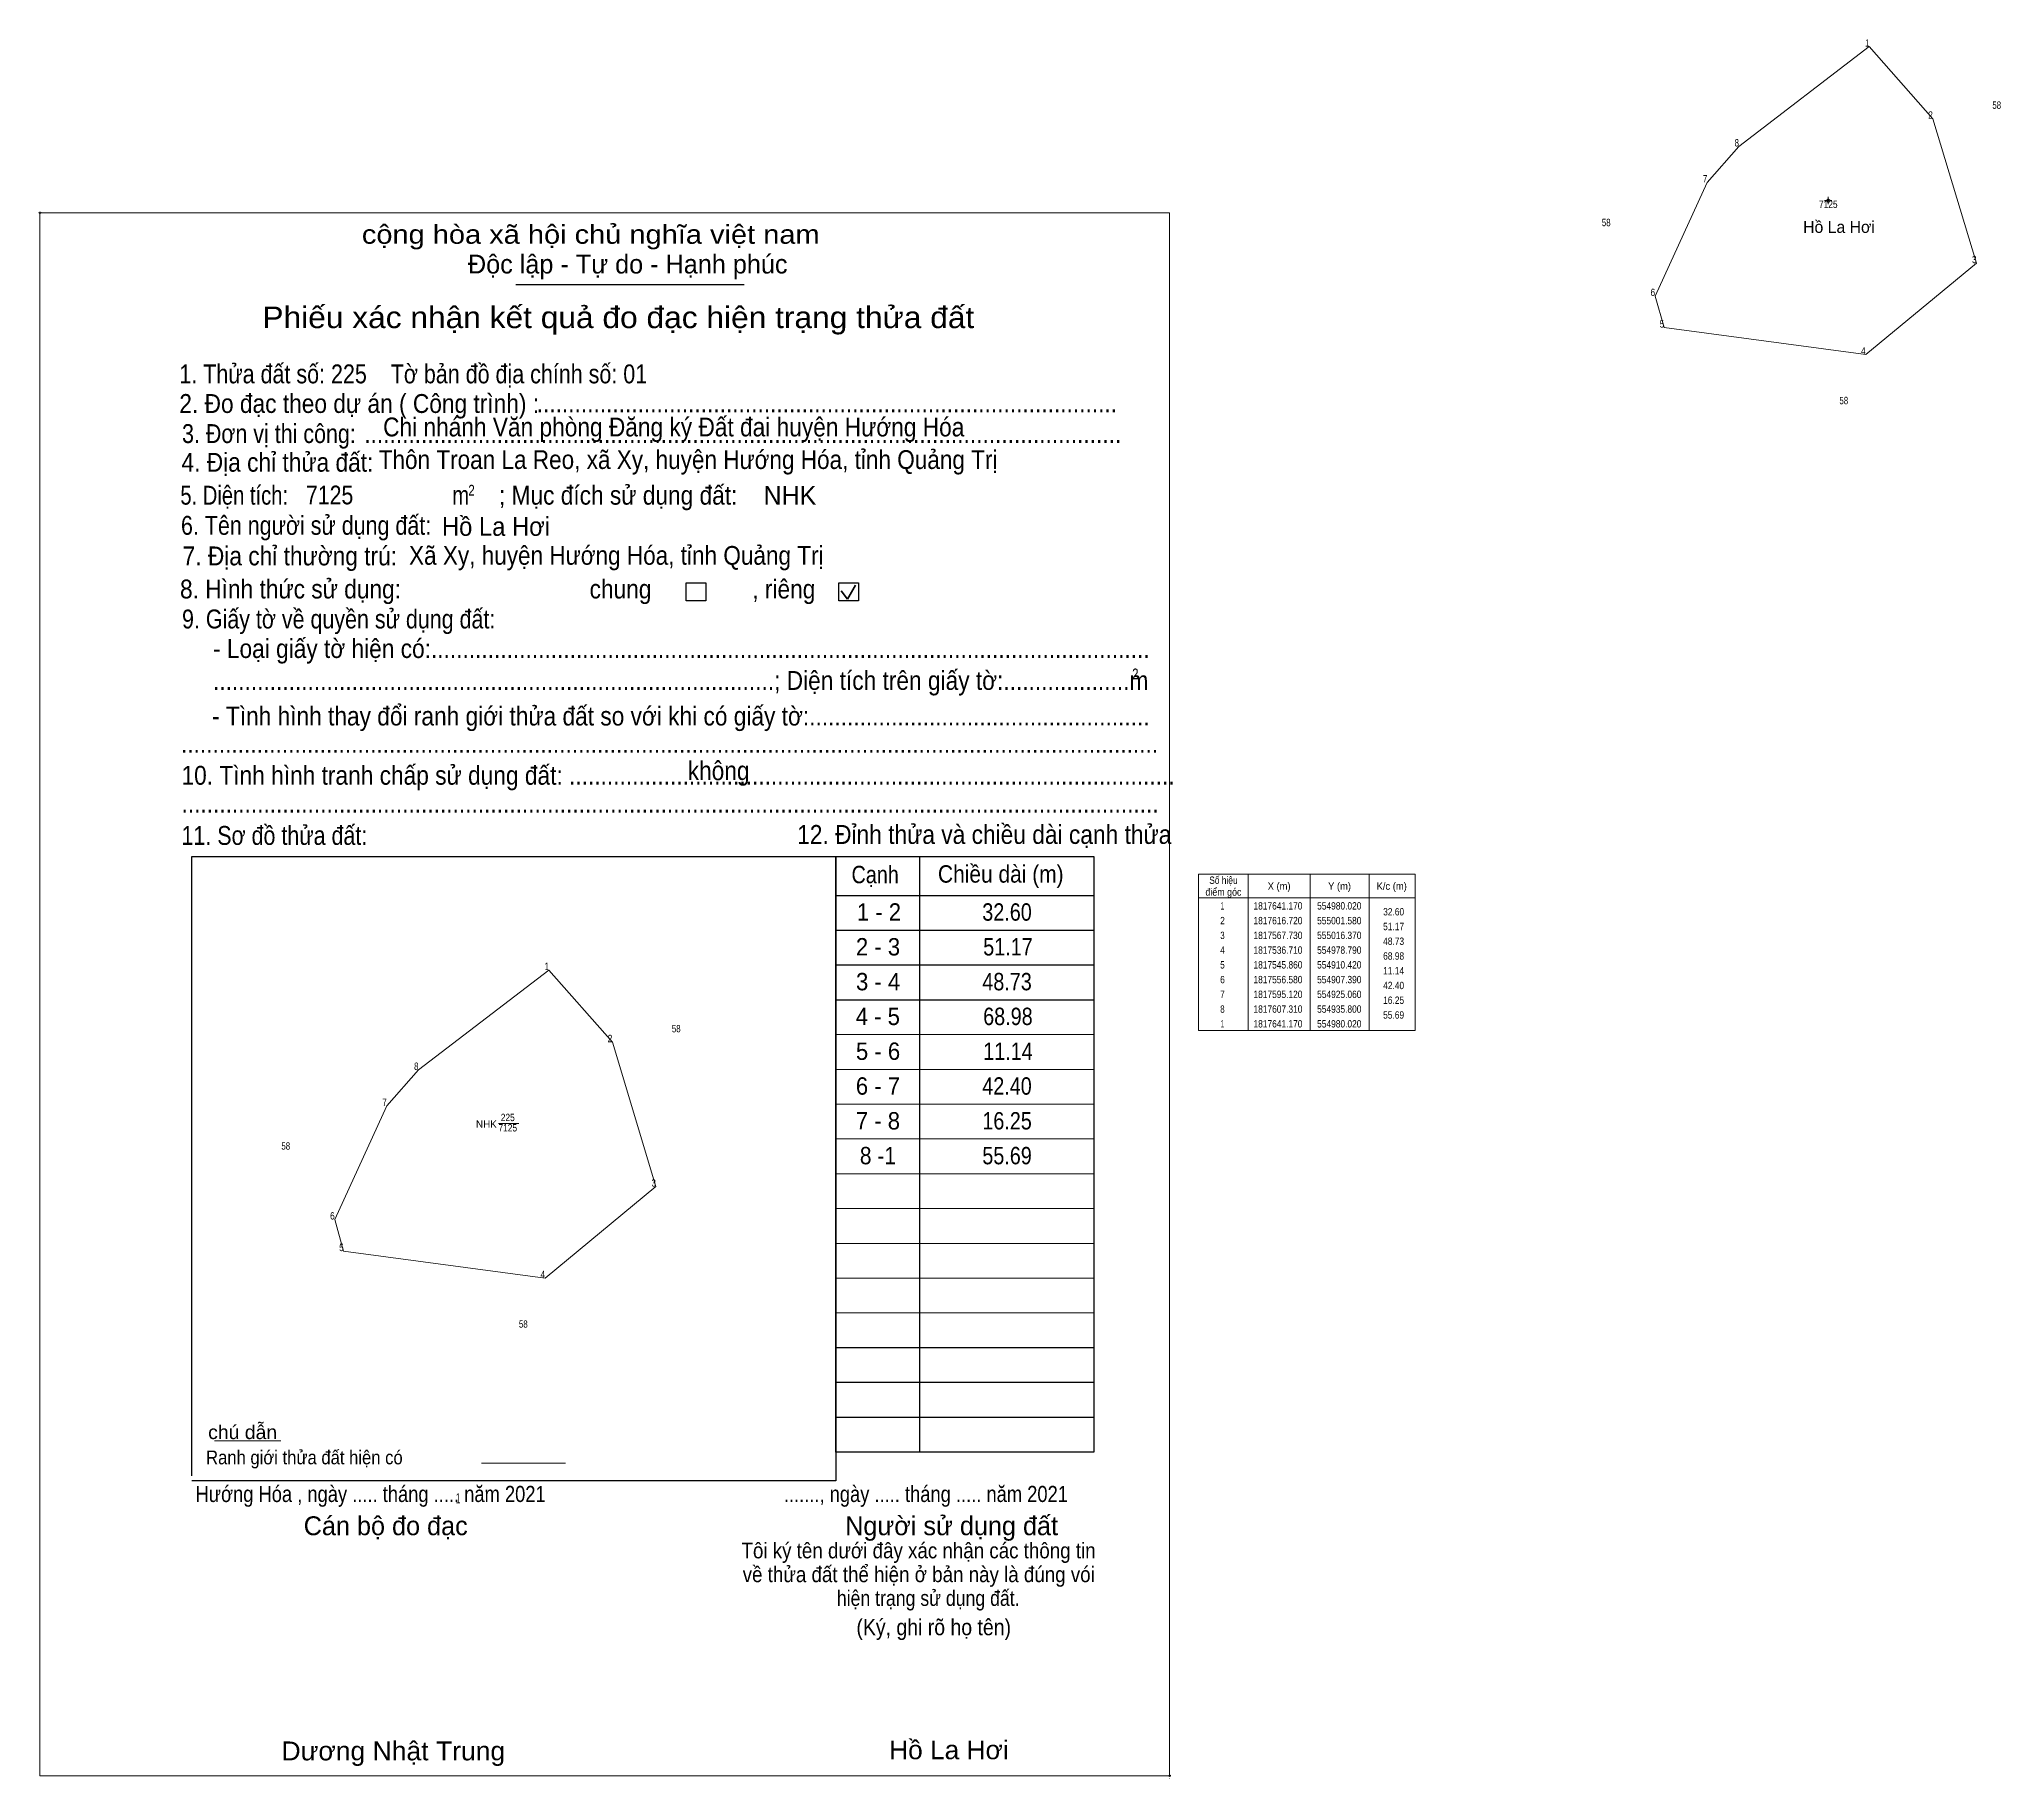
# Model space of a CAD drawing. Header units: metres. Extents: x 554359 to 555025, y 1817054 to 1817644.
import ezdxf
from ezdxf.enums import TextEntityAlignment as Align

# ---------------------------------------------------------------- set-up
doc = ezdxf.new("R2010")
doc.units = ezdxf.units.M
doc.header["$PDMODE"] = 32
doc.header["$PDSIZE"] = 0.5
for name, color, linetype, lineweight in [('1', 7, 'Continuous', 13), ('10', 7, 'Continuous', 13), ('11', 7, 'Continuous', 13), ('17', 7, 'Continuous', 13), ('2', 7, 'Continuous', 25), ('30', 7, 'Continuous', 25), ('6', 7, 'Continuous', 13), ('63', 7, 'Continuous', 13)]:
    doc.layers.add(name, color=color, linetype=linetype, lineweight=lineweight)

msp = doc.modelspace()

# ---------------------------------------------------------------- hatches: boundary and pattern name
at = {"layer": '11'}
msp.add_hatch(color=256, dxfattribs=at).paths.add_polyline_path([(554966.24, 1817588.94, 1), (554965.94, 1817588.94, 1)])

# ---------------------------------------------------------------- linework, layer by layer
at = {"layer": '1'}
for points in [[(554980.02, 1817641.17), (555001.58, 1817616.72), (555016.37, 1817567.73), (554978.79, 1817536.71), (554910.42, 1817545.86), (554907.39, 1817556.58), (554925.06, 1817595.12), (554935.8, 1817607.31)], [(554532.05, 1817328), (554553.61, 1817303.55), (554568.4, 1817254.56), (554530.82, 1817223.54), (554462.45, 1817232.69), (554459.42, 1817243.41), (554477.09, 1817281.95), (554487.83, 1817294.14)]]:
    msp.add_lwpolyline(points, close=True, dxfattribs=at)
at = {"layer": '10'}
for points in [[(554980.02, 1817641.17), (554935.8, 1817607.31), (554925.06, 1817595.12), (554907.39, 1817556.58)], [(554980.02, 1817641.17), (555001.58, 1817616.72), (555016.37, 1817567.73), (554978.79, 1817536.71), (554910.42, 1817545.86), (554907.39, 1817556.58)], [(554532.05, 1817328), (554487.83, 1817294.14), (554477.09, 1817281.95), (554459.42, 1817243.41)], [(554532.05, 1817328), (554553.61, 1817303.55), (554568.4, 1817254.56), (554530.82, 1817223.54), (554462.45, 1817232.69), (554459.42, 1817243.41)]]:
    msp.add_lwpolyline(points, dxfattribs=at)
at = {"layer": '11'}
for p, q in [((554965.46, 1817588.94), (554964.84, 1817588.94)), ((554966.09, 1817590.19), (554966.09, 1817589.56)), ((554966.09, 1817588.32), (554966.09, 1817587.69)), ((554967.34, 1817588.94), (554966.72, 1817588.94))]:
    msp.add_line(p, q, dxfattribs=at)
msp.add_lwpolyline([(554966.09, 1817589.56), (554965.46, 1817588.94), (554966.09, 1817588.32), (554966.72, 1817588.94)], close=True, dxfattribs=at)
msp.add_circle((554966.09, 1817588.94), 0.15, dxfattribs=at)
at = {"layer": '17'}
msp.add_line((554418.6, 1817168.35), (554441.19, 1817168.35), dxfattribs=at)
at = {"layer": '2'}
for p, q in [((554520.84, 1817560.5), (554598.34, 1817560.5)), ((554410.95, 1817366.5), (554629.46, 1817366.5)), ((554410.95, 1817156.49), (554410.95, 1817366.5)), ((554629.46, 1817154.77), (554410.95, 1817154.77))]:
    msp.add_line(p, q, dxfattribs=at)
at = {"layer": '2', "lineweight": 35}
for p, q in [((554631.24, 1817456.63), (554633.42, 1817453.79)), ((554633.42, 1817453.79), (554636.08, 1817458.54))]:
    msp.add_line(p, q, dxfattribs=at)
at = {"layer": '2', "lineweight": 13}
msp.add_lwpolyline([(554359.43, 1817584.81), (554742.66, 1817584.81), (554742.66, 1817054.76), (554359.43, 1817054.76)], close=True, dxfattribs=at)
at = {"layer": '2'}
for points in [[(554578.7, 1817459.36), (554585.29, 1817459.36), (554585.29, 1817453.22), (554578.7, 1817453.22)], [(554630.48, 1817459.36), (554637.07, 1817459.36), (554637.07, 1817453.22), (554630.48, 1817453.22)]]:
    msp.add_lwpolyline(points, close=True, dxfattribs=at)
for p in [(554359.43, 1817584.81), (554742.65, 1817054.76)]:
    msp.add_point(p, dxfattribs=at)
at = {"layer": '30'}
for p, q in [((554629.46, 1817164.5), (554629.46, 1817366.51)), ((554629.46, 1817366.51), (554716.99, 1817366.51)), ((554657.78, 1817366.51), (554657.78, 1817164.5)), ((554716.99, 1817366.51), (554716.99, 1817164.5)), ((554629.46, 1817353.34), (554716.99, 1817353.34)), ((554629.46, 1817341.54), (554716.99, 1817341.54)), ((554629.46, 1817329.74), (554716.99, 1817329.74)), ((554629.46, 1817317.94), (554716.99, 1817317.94)), ((554716.99, 1817199.91), (554629.46, 1817199.91)), ((554716.99, 1817188.1), (554629.46, 1817188.1)), ((554716.99, 1817176.3), (554629.46, 1817176.3)), ((554716.99, 1817164.5), (554629.46, 1817164.5))]:
    msp.add_line(p, q, dxfattribs=at)
at = {"layer": '30', "lineweight": 13}
for p, q in [((554629.46, 1817306.14), (554716.99, 1817306.14)), ((554629.46, 1817294.33), (554716.99, 1817294.33)), ((554629.46, 1817282.53), (554716.99, 1817282.53)), ((554629.46, 1817270.73), (554716.99, 1817270.73)), ((554629.46, 1817258.93), (554716.99, 1817258.93)), ((554629.46, 1817247.12), (554716.99, 1817247.12)), ((554629.46, 1817235.32), (554716.99, 1817235.32)), ((554629.46, 1817223.52), (554716.99, 1817223.52)), ((554629.46, 1817211.72), (554716.99, 1817211.72)), ((554629.46, 1817199.91), (554716.99, 1817199.91)), ((554629.46, 1817188.11), (554716.99, 1817188.11)), ((554629.46, 1817176.3), (554716.99, 1817176.3))]:
    msp.add_line(p, q, dxfattribs=at)
at = {"layer": '6'}
msp.add_line((554509.19, 1817160.74), (554537.75, 1817160.74), dxfattribs=at)
at = {"layer": '63', "lineweight": 25}
msp.add_line((554629.47, 1817366.51), (554629.47, 1817154.78), dxfattribs=at)
at = {"layer": '63'}
for p, q in [((554769.31, 1817360.48), (554769.31, 1817307.48)), ((554790.31, 1817360.48), (554790.31, 1817307.48)), ((554810.31, 1817360.48), (554810.31, 1817307.48)), ((554752.51, 1817352.48), (554825.91, 1817352.48)), ((554515.04, 1817276.02), (554521.83, 1817276.02))]:
    msp.add_line(p, q, dxfattribs=at)
msp.add_lwpolyline([(554752.51, 1817360.48), (554825.91, 1817360.48), (554825.91, 1817307.48), (554752.51, 1817307.48)], close=True, dxfattribs=at)

# ---------------------------------------------------------------- texts
at = {"layer": '1'}
for s, height, width, p in [('7125', 2.5, 0.85, (554966.1, 1817586.44)), ('7125', 2.5, 0.85, (554518.13, 1817273.27)), ('225', 2.5, 0.85, (554518.13, 1817276.77)), ('1', 3.38, 0.65, (554501.295, 1817147.18))]:
    msp.add_text(s, height=height, dxfattribs=dict(at, width=width)).set_placement(p, align=Align.CENTER)
msp.add_text('NHK', height=2.5, dxfattribs=at).set_placement((554510.88, 1817274.52), align=Align.CENTER)
at = {"layer": '10'}
msp.add_text('Hồ La Hơi', height=4, dxfattribs=at).set_placement((554969.74, 1817578.01), align=Align.CENTER)
for s, height, width, p in [('1 - 2', 5.901, 0.95, (554644.05, 1817344.75)), ('32.60', 5.9, 0.85, (554687.5, 1817344.75)), ('2 - 3', 5.901, 0.95, (554643.735, 1817332.95)), ('51.17', 5.9, 0.85, (554687.815, 1817332.95)), ('3 - 4', 5.901, 0.95, (554643.77, 1817321.14)), ('48.73', 5.9, 0.85, (554687.51, 1817321.14)), ('4 - 5', 5.901, 0.95, (554643.67, 1817309.35)), ('68.98', 5.9, 0.85, (554687.805, 1817309.35)), ('5 - 6', 5.901, 0.95, (554643.745, 1817297.54)), ('11.14', 5.9, 0.85, (554687.82, 1817297.54)), ('6 - 7', 5.901, 0.95, (554643.71, 1817285.74)), ('42.40', 5.9, 0.85, (554687.49, 1817285.74)), ('7 - 8', 5.896, 0.95, (554643.705, 1817273.94)), ('16.25', 5.9, 0.85, (554687.515, 1817273.94)), ('8 -1', 5.9, 0.9, (554643.695, 1817262.14)), ('55.69', 5.9, 0.85, (554687.51, 1817262.14))]:
    msp.add_text(s, height=height, dxfattribs=dict(at, width=width)).set_placement(p, align=Align.CENTER)
at = {"layer": '2'}
for s, height, width, p in [('cộng hòa xã hội chủ nghĩa việt nam', 6.396, 1.15, (554468.63, 1817574.31)), ('1. Thửa đất số: 225    Tờ bản đồ địa chính số: 01', 6.41, 0.85, (554406.71, 1817526.98)), ('2. Đo đạc theo dự án ( Công trình) : ', 6.4, 0.9, (554406.71, 1817516.94)), ('3. Đơn vị thi công:', 6.4, 0.85, (554407.62, 1817506.74)), ('Chi nhánh Văn phòng Đăng ký Đất đai huyện Hướng Hóa', 6.395, 0.9, (554475.84, 1817508.98)), ('............................................................................................', 6.4, 0.9, (554527.94, 1817517.17)), ('........................................................................................................................', 6.4, 0.9, (554469.45, 1817506.74)), ('4. Địa chỉ thửa đất:', 6.4, 0.9, (554407.44, 1817497.01)), ('Thôn Troan La Reo, xã Xy, huyện Hướng Hóa, tỉnh Quảng Trị', 6.354, 0.9, (554474.34, 1817497.94)), ('; Mục đích sử dụng đất:', 6.396, 0.9, (554515.14, 1817485.84)), ('5. Diện tích:', 6.4, 0.8, (554407.06, 1817485.84)), ('7125', 6.35, 0.85, (554449.67, 1817485.94)), ('m', 6.396, 0.8, (554499.31, 1817485.84)), ('2', 3.655, 0.8, (554504.75, 1817488.9)), ('6. Tên người sử dụng đất:', 6.4, 0.85, (554407.27, 1817475.62)), ('Hồ La Hơi', 6.35, 0.95, (554495.8, 1817475.27)), ('7. Địa chỉ thường trú:', 6.4, 0.9, (554407.84, 1817465.25)), ('Xã Xy, huyện Hướng Hóa, tỉnh Quảng Trị', 6.354, 0.9, (554484.63, 1817465.46)), ('8. Hình thức sử dụng:', 6.4, 0.9, (554406.94, 1817454.03)), ('chung                , riêng', 6.396, 0.9, (554545.89, 1817454.03)), ('9. Giấy tờ về quyền sử dụng đất:', 6.4, 0.85, (554407.62, 1817443.86)), ('     - Loại giấy tờ hiện có:..................................................................................................................', 6.396, 0.9, (554407.44, 1817433.84)), ('     .........................................................................................; Diện tích trên giấy tờ:....................m', 6.396, 0.9, (554407.44, 1817423.02)), ('2', 3.655, 0.8, (554729.94, 1817426.6)), ('     - Tình hình thay đổi ranh giới thửa đất so với khi có giấy tờ:......................................................', 6.396, 0.9, (554407.11, 1817410.95)), ('...........................................................................................................................................................', 6.396, 0.9, (554407.27, 1817401.68)), ('10. Tình hình tranh chấp sử dụng đất: ................................................................................................', 6.4, 0.9, (554407.44, 1817390.86)), ('không', 6.397, 0.9, (554579.17, 1817392.42)), ('...........................................................................................................................................................', 6.396, 0.9, (554407.44, 1817381.39)), ('11. Sơ đồ thửa đất:', 6.4, 0.85, (554407.44, 1817370.46)), ('12. Đỉnh thửa và chiều dài cạnh thửa', 6.408, 0.9, (554616.31, 1817370.79)), ('Hướng Hóa , ngày ..... tháng ..... năm 2021', 5.467, 0.85, (554412.21, 1817147.61)), ('......., ngày ..... tháng ..... năm 2021', 5.467, 0.85, (554611.79, 1817147.61)), ('(Ký, ghi rõ họ tên)', 5.483, 0.9, (554636.41, 1817102.43)), ('Hồ La Hơi', 6.35, 1.05, (554647.5, 1817060.38)), ('Dương Nhật Trung', 6.403, 1.05, (554441.37, 1817060))]:
    msp.add_text(s, height=height, dxfattribs=dict(at, width=width)).set_placement(p)
for s, height, p in [('Độc lập - Tự do - Hạnh phúc', 6.396, (554504.62, 1817564.23)), ('NHK', 6.354, (554604.87, 1817485.8)), ('Cán bộ đo đạc', 6.397, (554448.9, 1817136.36)), ('Người sử dụng đất', 6.396, (554632.59, 1817136.36))]:
    msp.add_text(s, height=height, dxfattribs=at).set_placement(p)
for s, height, width, p in [('Phiếu xác nhận kết quả đo đạc hiện trạng thửa đất', 7.309, 1.1, (554555.64, 1817545.71)), ('Tôi ký tên dưới đây xác nhận các thông tin', 5.284, 0.9, (554657.49, 1817128.51)), ('về thửa đất thể hiện ở bản này là đúng vói', 5.284, 0.9, (554657.55, 1817120.43)), ('hiện trạng sử dụng đất.', 5.273, 0.85, (554660.76, 1817112.38))]:
    msp.add_text(s, height=height, dxfattribs=dict(at, width=width)).set_placement(p, align=Align.CENTER)
msp.add_text('.', height=1.828, dxfattribs=at).set_placement((554742.607, 1817053.76), align=Align.CENTER)
at = {"layer": '30'}
for s, width, p in [('Cạnh', 0.85, (554634.75, 1817357.45)), ('Chiều dài (m)', 0.9, (554664.07, 1817357.65))]:
    msp.add_text(s, height=5.901, dxfattribs=dict(at, width=width)).set_placement(p)
at = {"layer": '6'}
for s, width, p in [('chú dẫn', 1.05, (554416.49, 1817168.95)), ('Ranh giới thửa đất hiện có ', 0.9, (554415.79, 1817160.39))]:
    msp.add_text(s, height=4.683, dxfattribs=dict(at, width=width)).set_placement(p)
at = {"layer": '63'}
for s, width, p in [(' 1', 0.75, (554980.02, 1817641.17)), (' 2', 0.85, (555001.58, 1817616.72)), (' 8', 0.8, (554935.8, 1817607.31)), (' 7', 0.8, (554925.06, 1817595.12)), (' 3', 0.8, (555016.37, 1817567.73)), (' 6', 0.85, (554907.39, 1817556.58)), (' 5', 0.8, (554910.42, 1817545.86)), (' 4', 0.85, (554978.79, 1817536.71)), ('32.60', 0.85, (554822.21, 1817346.53)), ('51.17', 0.85, (554822.21, 1817341.53)), ('48.73', 0.85, (554822.21, 1817336.53)), ('68.98', 0.85, (554822.21, 1817331.53)), (' 1', 0.75, (554532.05, 1817328)), ('11.14', 0.85, (554822.21, 1817326.53)), ('42.40', 0.85, (554822.21, 1817321.53)), ('55.69', 0.85, (554822.21, 1817311.53)), ('16.25', 0.85, (554822.21, 1817316.53)), (' 2', 0.85, (554553.61, 1817303.55)), (' 8', 0.8, (554487.83, 1817294.14)), (' 7', 0.8, (554477.09, 1817281.95)), (' 3', 0.8, (554568.4, 1817254.56)), (' 6', 0.85, (554459.42, 1817243.41)), (' 5', 0.8, (554462.45, 1817232.69)), (' 4', 0.85, (554530.82, 1817223.54))]:
    msp.add_text(s, height=2.5, dxfattribs=dict(at, width=width)).set_placement(p, align=Align.RIGHT)
for s, width, p in [('58', 0.8, (555023.25, 1817620.07)), ('58', 0.8, (554890.78, 1817580.27)), ('58', 0.8, (554971.37, 1817519.9)), ('Số hiệu', 0.85, (554760.91, 1817357.23)), ('điểm góc', 0.9, (554760.91, 1817353.23)), ('X (m)', 0.95, (554779.81, 1817355.23)), ('Y (m)', 0.95, (554800.305, 1817355.23)), ('K/c (m)', 0.95, (554818.01, 1817355.23)), (' 1', 0.75, (554760.205, 1817348.53)), ('1817641.170', 0.85, (554779.41, 1817348.53)), ('554980.020', 0.85, (554800.215, 1817348.53)), (' 3', 0.8, (554760.21, 1817338.53)), (' 2', 0.85, (554760.21, 1817343.53)), ('1817616.720', 0.85, (554779.41, 1817343.53)), ('1817567.730', 0.85, (554779.41, 1817338.53)), ('555001.580', 0.85, (554800.215, 1817343.53)), ('555016.370', 0.85, (554800.215, 1817338.53)), (' 4', 0.85, (554760.205, 1817333.53)), ('1817536.710', 0.85, (554779.41, 1817333.53)), ('554978.790', 0.85, (554800.215, 1817333.53)), (' 5', 0.8, (554760.21, 1817328.53)), ('1817545.860', 0.85, (554779.41, 1817328.53)), ('554910.420', 0.85, (554800.215, 1817328.53)), (' 6', 0.85, (554760.21, 1817323.53)), (' 7', 0.8, (554760.21, 1817318.53)), ('1817556.580', 0.85, (554779.41, 1817323.53)), ('1817595.120', 0.85, (554779.41, 1817318.53)), ('554907.390', 0.85, (554800.215, 1817323.53)), ('554925.060', 0.85, (554800.215, 1817318.53)), (' 8', 0.8, (554760.21, 1817313.53)), ('1817607.310', 0.85, (554779.41, 1817313.53)), ('554935.800', 0.85, (554800.215, 1817313.53)), ('58', 0.8, (554575.28, 1817306.9)), (' 1', 0.75, (554760.205, 1817308.53)), ('1817641.170', 0.85, (554779.41, 1817308.53)), ('554980.020', 0.85, (554800.215, 1817308.53)), ('58', 0.8, (554442.81, 1817267.1)), ('58', 0.8, (554523.4, 1817206.73))]:
    msp.add_text(s, height=2.5, dxfattribs=dict(at, width=width)).set_placement(p, align=Align.CENTER)

doc.saveas('drawing.dxf')
